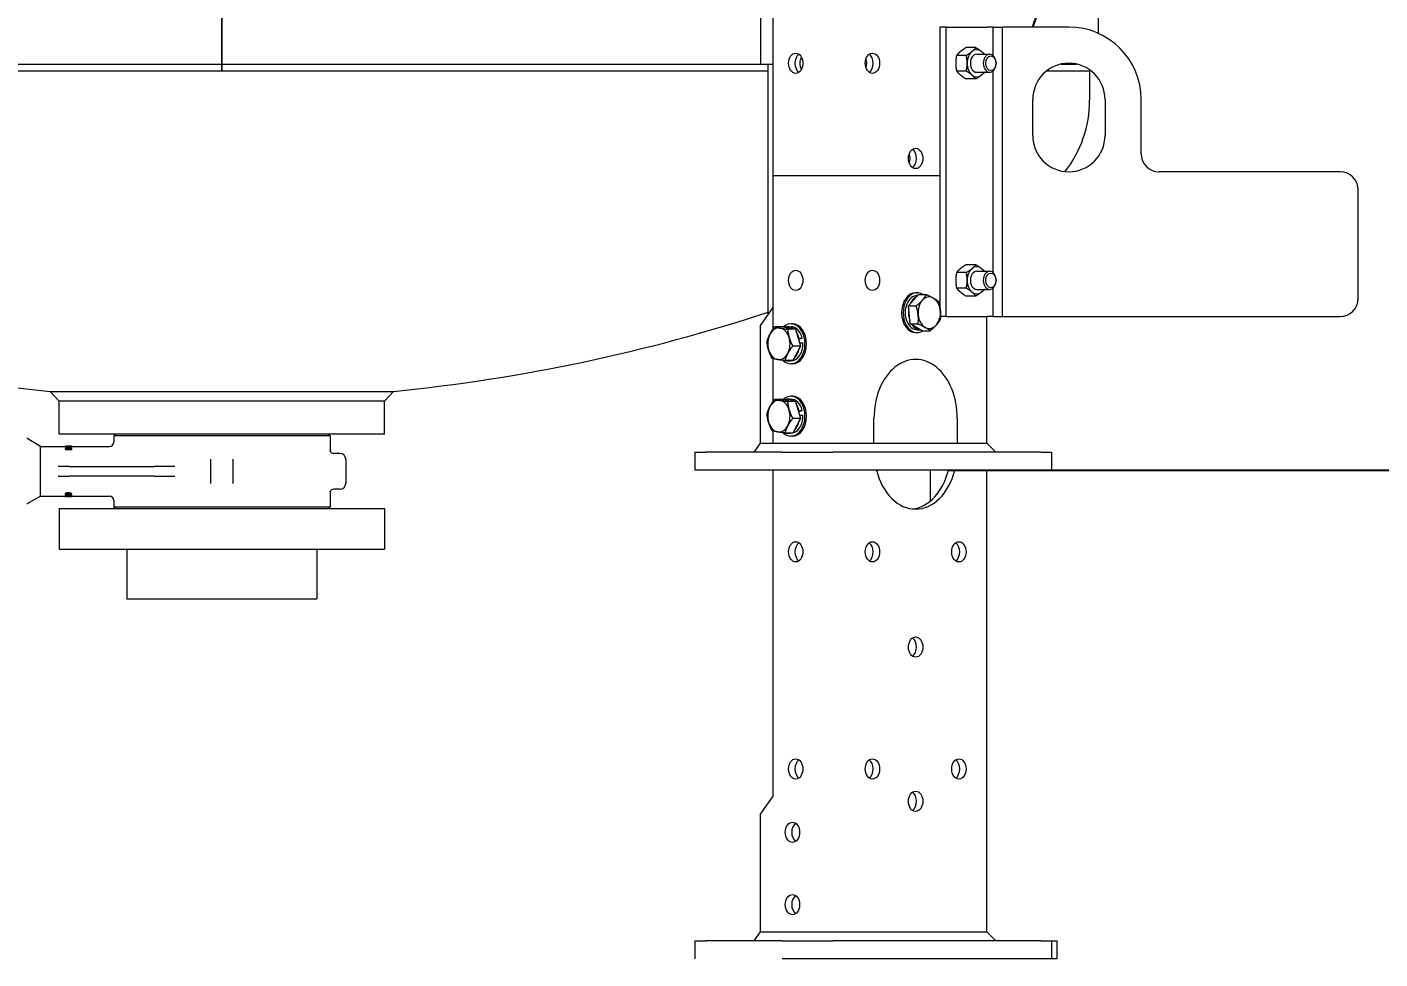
# Model space of a CAD drawing. Header units: inches. Extents: x 20 to 536, y 8 to 344.
# Drawn here: x 389.52 to 426.94, y 47.74 to 73.5 of the extents above; entities that cross this region are included whole.
import ezdxf

# ---------------------------------------------------------------- set-up
doc = ezdxf.new("R2010")
doc.units = ezdxf.units.IN
doc.header["$LTSCALE"] = 16
doc.header["$MEASUREMENT"] = 0
for name, color, linetype, lineweight in [('Dimension (ANSI)', 7, 'Continuous', 25), ('Symbol (ANSI)', 7, 'Continuous', 25), ('Visible (ANSI)', 7, 'Continuous', 50)]:
    doc.layers.add(name, color=color, linetype=linetype, lineweight=lineweight)
doc.styles.add('MEMCOR Medium', font='arial.ttf')
doc.dimstyles.new('Default (ANSI)', dxfattribs={"dimscale": 16, "dimtxt": 0.15, "dimasz": 0.098425, "dimexe": 0.125, "dimexo": 0.0625, "dimgap": 0.031496, "dimtad": 0, "dimtih": 1, "dimtoh": 1, "dimdec": 4, "dimrnd": 1e-08, "dimzin": 3, "dimdsep": 46, "dimlunit": 5, "dimtxsty": 'MEMCOR Medium', "dimcen": 0.09, "dimdle": 0.393701, "dimclrd": 256, "dimclre": 256, "dimclrt": 256, "dimadec": 0, "dimazin": 1, "dimtfac": 0.8, "dimtofl": 0, "dimtmove": 0, "dimatfit": 3, "dimfxl": 1, "dimfrac": 1, "dimtolj": 1, "dimtzin": 4, "dimlwd": -1, "dimlwe": -1, "dimarcsym": 0})
doc.dimstyles.new('Default (ANSI)$7', dxfattribs={"dimscale": 16, "dimtxt": 0.15, "dimasz": 0.098425, "dimexe": 0.125, "dimexo": 0.0625, "dimgap": 0.031496, "dimtad": 0, "dimtih": 1, "dimtoh": 1, "dimdec": 4, "dimrnd": 1e-08, "dimzin": 3, "dimdsep": 46, "dimlunit": 5, "dimtxsty": 'MEMCOR Medium', "dimcen": 0.09, "dimdle": 0.393701, "dimclrd": 256, "dimclre": 256, "dimclrt": 256, "dimadec": 0, "dimazin": 1, "dimtfac": 0.8, "dimtofl": 0, "dimtmove": 0, "dimatfit": 3, "dimfxl": 1, "dimfrac": 1, "dimtolj": 1, "dimtzin": 4, "dimlwd": -1, "dimlwe": -1, "dimarcsym": 0})

# ---------------------------------------------------------------- blocks, each defined once
blk = doc.blocks.new('*D26')
at = {"layer": 'Defpoints', "color": 0, "transparency": 16777216}
for p in [(395.482, 156.991), (453.038, 156.991), (414.023, 61.248)]:
    blk.add_point(p, dxfattribs=at)
at = {"layer": 'Dimension (ANSI)', "transparency": 16777216}
for p, q in [((396.482, 156.991), (455.038, 156.991)), ((453.038, 155.416), (453.038, 137.754)), ((453.038, 62.823), (453.038, 121.283)), ((415.023, 61.248), (455.038, 61.248))]:
    blk.add_line(p, q, dxfattribs=at)
for points in [[(452.775, 155.416), (453.3, 155.416), (453.038, 156.991)], [(452.775, 62.823), (453.3, 62.823), (453.038, 61.248)]]:
    blk.add_solid(points, dxfattribs=at)
at = {"layer": 'Dimension (ANSI)', "transparency": 16777216, "char_height": 2.4, "attachment_point": 2, "style": 'MEMCOR Medium'}
for s, insert in [('\\A1; \\fArial|b0|i0;\\H2.4000;95{\\H0.8x;\\S3#4;} in', (453.038, 133.945)), ('\\A1;[2431.9 mm]{\\P\\fArial|b0|i0;\\H2.4000;SHIPPING\\P\\fArial|b0|i0;\\H2.4000;HEIGHT}', (453.038, 129.015))]:
    blk.add_mtext(s, dxfattribs=dict(at, insert=insert))

msp = doc.modelspace()

# ---------------------------------------------------------------- linework, layer by layer
at = {"layer": 'Visible (ANSI)', "linetype": 'Continuous', "lineweight": 18}
for p, q in [((394.906956, 140.225967), (394.906956, 72.475967)), ((394.90696, 72.475967), (394.90696, 140.225967)), ((419.156665, 73.320505), (419.156665, 103.129357)), ((409.802448, 82.897967), (409.802448, 72.475967)), ((410.157939, 65.747967), (410.157939, 82.897967)), ((394.906956, 73.475967), (394.90696, 73.475967)), ((414.761289, 73.497967), (414.761289, 65.773963)), ((414.938065, 73.497967), (414.761289, 73.497967)), ((414.938065, 73.497967), (416.069436, 73.497967)), ((414.938065, 65.497967), (414.938065, 73.497967)), ((416.227058, 73.497967), (416.069436, 73.497967)), ((416.227058, 73.497967), (416.485121, 73.497967)), ((416.227058, 73.497967), (416.227058, 72.717227)), ((418.33304, 73.497967), (416.485121, 73.497967)), ((416.485121, 73.497967), (416.485121, 65.497967)), ((415.496331, 72.714474), (415.226914, 72.714474)), ((415.761496, 72.93098), (415.492079, 72.93098)), ((415.785124, 72.747967), (416.142131, 72.747967)), ((394.906956, 72.275967), (379.795736, 72.275967)), ((380.011468, 72.475967), (394.906956, 72.475967)), ((394.906956, 72.275967), (394.906956, 72.475967)), ((394.90696, 72.475967), (409.802448, 72.475967)), ((394.90696, 72.475967), (394.90696, 72.275967)), ((410.01818, 72.275967), (394.90696, 72.275967)), ((409.802448, 72.475967), (410.157939, 72.475967)), ((410.01818, 65.550318), (410.01818, 72.475967)), ((412.701807, 72.475967), (412.742801, 72.475967)), ((415.496331, 72.281461), (415.226914, 72.281461)), ((415.785124, 72.247967), (416.142131, 72.247967)), ((416.227058, 72.278708), (416.227058, 66.717227)), ((416.318887, 72.501914), (416.318874, 72.502832)), ((416.318887, 72.494021), (416.318874, 72.493102)), ((418.906958, 72.275967), (417.704776, 72.275967)), ((418.124435, 72.475967), (418.541645, 72.475967)), ((418.906958, 72.275967), (418.930704, 72.299714)), ((418.906958, 72.275967), (418.906958, 71.475967)), ((415.761496, 72.064955), (415.492079, 72.064955)), ((417.33304, 70.497967), (417.33304, 71.497967)), ((419.33304, 71.497967), (419.33304, 70.497967)), ((420.33304, 69.997967), (420.33304, 71.497967)), ((410.157939, 69.393967), (411.350621, 69.393967)), ((410.157939, 65.153029), (410.157939, 69.393967)), ((411.350621, 69.393967), (412.326428, 69.393967)), ((412.326428, 69.393967), (414.761289, 69.393967)), ((425.83304, 69.497967), (420.83304, 69.497967)), ((426.33304, 65.997967), (426.33304, 68.997967)), ((415.496331, 66.714474), (415.226914, 66.714474)), ((415.761496, 66.93098), (415.492079, 66.93098)), ((415.785124, 66.747967), (416.142131, 66.747967)), ((415.496331, 66.281461), (415.226914, 66.281461)), ((415.785124, 66.247967), (416.142131, 66.247967)), ((416.227058, 66.278708), (416.227058, 65.497967)), ((416.318887, 66.501914), (416.318874, 66.502832)), ((416.318887, 66.494021), (416.318874, 66.493102)), ((413.896979, 65.792695), (414.178227, 66.104155)), ((414.095402, 66.155149), (414.139944, 66.155149)), ((414.139944, 66.075319), (414.152188, 66.075319)), ((414.178227, 66.104155), (414.393664, 66.104155)), ((415.761496, 66.064955), (415.492079, 66.064955)), ((409.804386, 65.247967), (410.157939, 65.747967)), ((413.947084, 65.292507), (413.896979, 65.792695)), ((413.896979, 65.792695), (414.112416, 65.792695)), ((414.938065, 65.497967), (414.781599, 65.497967)), ((414.938065, 65.497967), (416.069436, 65.497967)), ((416.066472, 61.997967), (416.066472, 65.497967)), ((416.066472, 61.997967), (416.066472, 65.497967)), ((416.227058, 65.497967), (416.069436, 65.497967)), ((416.227058, 65.497967), (416.485121, 65.497967)), ((416.485121, 65.497967), (425.83304, 65.497967)), ((409.804386, 61.997967), (409.804386, 65.247967)), ((410.416173, 65.209235), (410.200736, 65.209235)), ((410.416173, 65.209235), (410.770673, 65.147044)), ((410.770673, 65.147044), (410.555236, 65.147044)), ((410.555339, 65.215319), (410.643727, 65.215319)), ((410.688269, 65.295149), (410.643727, 65.295149)), ((410.770673, 65.147044), (410.909839, 64.681776)), ((414.278438, 65.10378), (413.947084, 65.292507)), ((413.947084, 65.292507), (414.162521, 65.292507)), ((414.139944, 65.132616), (414.227809, 65.132616)), ((410.868847, 64.903959), (410.845412, 64.897173)), ((410.852457, 64.873618), (410.957235, 64.903959)), ((410.868847, 64.903959), (410.957235, 64.903959)), ((410.883513, 64.769791), (410.888081, 64.771114)), ((410.888081, 64.771114), (410.97647, 64.771114)), ((414.095402, 65.052786), (414.139944, 65.052786)), ((414.278438, 65.10378), (414.493875, 65.10378)), ((410.909839, 64.681776), (410.694402, 64.681776)), ((410.909839, 64.681776), (410.694505, 64.2787)), ((410.157939, 63.153029), (410.157939, 64.332966)), ((410.694505, 64.2787), (410.479068, 64.2787)), ((410.555339, 64.272616), (410.643727, 64.272616)), ((410.688269, 64.192786), (410.643727, 64.192786)), ((390.158106, 63.429939), (394.906958, 63.429939)), ((390.406958, 63.156008), (390.158106, 63.429939)), ((394.906958, 63.429939), (399.65581, 63.429939)), ((399.406958, 63.156008), (399.65581, 63.429939)), ((410.688269, 63.295149), (410.643727, 63.295149)), ((390.406958, 62.243467), (390.406958, 63.156008)), ((399.406958, 63.156008), (390.406958, 63.156008)), ((399.406958, 62.243467), (399.406958, 63.156008)), ((410.416173, 63.209235), (410.200736, 63.209235)), ((410.416173, 63.209235), (410.770673, 63.147044)), ((410.770673, 63.147044), (410.555236, 63.147044)), ((410.555339, 63.215319), (410.643727, 63.215319)), ((410.770673, 63.147044), (410.909839, 62.681776)), ((410.868847, 62.903959), (410.845412, 62.897173)), ((410.852457, 62.873618), (410.957235, 62.903959)), ((410.868847, 62.903959), (410.957235, 62.903959)), ((410.909839, 62.681776), (410.694402, 62.681776)), ((410.909839, 62.681776), (410.694505, 62.2787)), ((410.883513, 62.769791), (410.888081, 62.771114)), ((410.888081, 62.771114), (410.97647, 62.771114)), ((412.942818, 61.997967), (412.942818, 62.683967)), ((415.247986, 62.683967), (415.247986, 61.997967)), ((389.888308, 61.908822), (389.517825, 62.12272)), ((399.406958, 62.243467), (390.406958, 62.243467)), ((391.954202, 62.243467), (391.914832, 62.204097)), ((397.899084, 62.204097), (391.914832, 62.204097)), ((391.914832, 62.204097), (391.914832, 62.026932)), ((397.859714, 62.243467), (397.899084, 62.204097)), ((397.899084, 62.204097), (397.899084, 61.788029)), ((410.157939, 61.997967), (410.157939, 62.332966)), ((410.694505, 62.2787), (410.479068, 62.2787)), ((410.555339, 62.272616), (410.643727, 62.272616)), ((410.688269, 62.192786), (410.643727, 62.192786)), ((389.888308, 60.530869), (389.888308, 61.908822)), ((389.888308, 61.908822), (390.583063, 61.908822)), ((390.58254, 61.917908), (390.58254, 61.908822)), ((390.74448, 61.915847), (390.583063, 61.915847)), ((390.583063, 61.913203), (390.583063, 61.915847)), ((390.583063, 61.913203), (390.710863, 61.913203)), ((390.583063, 61.913203), (390.583063, 61.901264)), ((390.589279, 61.901264), (390.583063, 61.901264)), ((390.583063, 61.892297), (390.583063, 61.900497)), ((390.583063, 61.892297), (390.74448, 61.892297)), ((390.583063, 61.892297), (390.583063, 61.879979)), ((390.613186, 61.879979), (390.583063, 61.879979)), ((390.583063, 61.828222), (390.583063, 61.847812)), ((390.583063, 61.828222), (390.74448, 61.828222)), ((390.583063, 61.828222), (390.583063, 61.814579)), ((390.74448, 61.814579), (390.583063, 61.814579)), ((390.601638, 61.848329), (390.601638, 61.839995)), ((390.725905, 61.839995), (390.601638, 61.839995)), ((390.605039, 61.920058), (390.61982, 61.920058)), ((390.605039, 61.920058), (390.605039, 61.915847)), ((390.74448, 61.897847), (390.6053, 61.897847)), ((390.61982, 61.920058), (390.61982, 61.915847)), ((390.61982, 61.918255), (390.727998, 61.918255)), ((390.74448, 61.879979), (390.71346, 61.879979)), ((390.715179, 61.868428), (390.715179, 61.855648)), ((390.725905, 61.839995), (390.725905, 61.848329)), ((390.727998, 61.920058), (390.74448, 61.920058)), ((390.727998, 61.920058), (390.727998, 61.915847)), ((390.74448, 61.920058), (390.74448, 61.915847)), ((390.74448, 61.915847), (390.74448, 61.912596)), ((390.74448, 61.912596), (390.74448, 61.900646)), ((390.74448, 61.908822), (391.796722, 61.908822)), ((390.74448, 61.897847), (390.74448, 61.892297)), ((390.74448, 61.892297), (390.74448, 61.879979)), ((390.74448, 61.848006), (390.74448, 61.828222)), ((390.74448, 61.828222), (390.74448, 61.814579)), ((407.988884, 61.747967), (408.281777, 61.747967)), ((407.988884, 61.747967), (407.988884, 61.247967)), ((410.403098, 61.747967), (408.281777, 61.747967)), ((409.627609, 61.747967), (409.804386, 61.997967)), ((409.804386, 61.997967), (411.350621, 61.997967)), ((410.403098, 61.747967), (411.817311, 61.747967)), ((411.350621, 61.997967), (412.326428, 61.997967)), ((417.559018, 61.747967), (411.817311, 61.747967)), ((412.326428, 61.997967), (415.864375, 61.997967)), ((415.864375, 61.997967), (416.066472, 61.997967)), ((416.066472, 61.997967), (416.316472, 61.747967)), ((417.559018, 61.747967), (417.851912, 61.747967)), ((417.851912, 61.747967), (417.851912, 61.247967)), ((394.591997, 61.551851), (394.591997, 60.887839)), ((395.221919, 60.887839), (395.221919, 61.551851)), ((398.174478, 61.711971), (398.003888, 61.711971)), ((398.331958, 61.554491), (398.331958, 60.8852)), ((390.682206, 61.357641), (390.375632, 61.357641)), ((390.375632, 61.08205), (390.682206, 61.08205)), ((390.682206, 61.357641), (391.830762, 61.357641)), ((391.830762, 61.08205), (390.682206, 61.08205)), ((391.830762, 61.357641), (393.033401, 61.357641)), ((393.033401, 61.08205), (391.830762, 61.08205)), ((393.24986, 61.357641), (393.033401, 61.357641)), ((393.033401, 61.08205), (393.24986, 61.08205)), ((393.604528, 61.357641), (393.24986, 61.357641)), ((393.24986, 61.08205), (393.604528, 61.08205)), ((408.281777, 61.247967), (407.988884, 61.247967)), ((410.403098, 61.247967), (408.281777, 61.247967)), ((410.157939, 52.243967), (410.157939, 61.247967)), ((411.817311, 61.247967), (410.403098, 61.247967)), ((417.559018, 61.247967), (411.817311, 61.247967)), ((414.494917, 61.247967), (414.494917, 60.392346)), ((416.066472, 48.493967), (416.066472, 61.247967)), ((417.851912, 61.247967), (417.559018, 61.247967)), ((397.899084, 60.651662), (397.899084, 60.235593)), ((398.174478, 60.727719), (398.003888, 60.727719)), ((389.888308, 60.530869), (389.517825, 60.316971)), ((389.888308, 60.530869), (390.58254, 60.530869)), ((390.579793, 60.58982), (390.579793, 60.602984)), ((390.579793, 60.544122), (390.579793, 60.556379)), ((390.58254, 60.535354), (390.59505, 60.535354)), ((390.58254, 60.523466), (390.58254, 60.535354)), ((390.727998, 60.523466), (390.58254, 60.523466)), ((390.58254, 60.521783), (390.58254, 60.523466)), ((390.605039, 60.519633), (390.61982, 60.519633)), ((390.61982, 60.521436), (390.61982, 60.519633)), ((390.61982, 60.521436), (390.727998, 60.521436)), ((390.727998, 60.527295), (390.727998, 60.534669)), ((390.74448, 60.527295), (390.727998, 60.527295)), ((390.727998, 60.523466), (390.727998, 60.527295)), ((390.727998, 60.519633), (390.727998, 60.521436)), ((390.727998, 60.519633), (390.74448, 60.519633)), ((390.74448, 60.527295), (390.74448, 60.539114)), ((390.74448, 60.530869), (391.796722, 60.530869)), ((390.74448, 60.527295), (390.74448, 60.519633)), ((390.747881, 60.58982), (390.747881, 60.602984)), ((390.747881, 60.544122), (390.747881, 60.556379)), ((391.914832, 60.412759), (391.914832, 60.235593)), ((390.406958, 60.196223), (399.406958, 60.196223)), ((390.406958, 60.196223), (390.406958, 59.071223)), ((391.914832, 60.235593), (397.899084, 60.235593)), ((391.954202, 60.196223), (391.914832, 60.235593)), ((397.859714, 60.196223), (397.899084, 60.235593)), ((399.406958, 60.196223), (399.406958, 59.071223)), ((390.406958, 59.071223), (399.406958, 59.071223)), ((392.281958, 59.071223), (392.281958, 57.696223)), ((397.531958, 59.071223), (397.531958, 57.696223)), ((392.281958, 57.696223), (397.531958, 57.696223)), ((409.804386, 51.743967), (410.157939, 52.243967)), ((409.804386, 48.493967), (409.804386, 51.743967)), ((409.627609, 48.243967), (409.804386, 48.493967)), ((409.804386, 48.493967), (411.350621, 48.493967)), ((411.350621, 48.493967), (412.326428, 48.493967)), ((412.326428, 48.493967), (415.864375, 48.493967)), ((415.864375, 48.493967), (416.066472, 48.493967)), ((416.066472, 48.493967), (416.316472, 48.243967)), ((407.988884, 48.243967), (408.281777, 48.243967)), ((407.988884, 48.243967), (407.988884, 47.743967)), ((410.403098, 48.243967), (408.281777, 48.243967)), ((410.403098, 48.243967), (411.817311, 48.243967)), ((417.559018, 48.243967), (411.817311, 48.243967)), ((417.559018, 48.243967), (417.851912, 48.243967)), ((417.851912, 48.243967), (417.995746, 48.243967)), ((417.851912, 48.243967), (417.851912, 47.743967)), ((417.995746, 48.243967), (417.995746, 47.743967)), ((411.817311, 47.743967), (410.403098, 47.743967)), ((417.559018, 47.743967), (411.817311, 47.743967)), ((417.851912, 47.743967), (417.559018, 47.743967)), ((417.995746, 47.743967), (417.851912, 47.743967))]:
    msp.add_line(p, q, dxfattribs=at)
for centre, radius, start, end in [((418.33304, 71.497967), 2, 0, 90), ((418.33304, 71.497967), 1, 0, 180), ((415.716961, 71.471505), 3.19, 321.9087356, 0.0801473), ((418.33304, 70.497967), 1, 180, 0), ((420.83304, 69.997967), 0.5, 180, 270), ((425.83304, 68.997967), 0.5, 0, 90), ((425.83304, 65.997967), 0.5, 270, 0), ((394.906958, 111.505967), 48.31, 251.7721295, 264.3587398), ((394.906958, 111.505967), 48.31, 275.6412602, 288.2278705), ((389.507983, 62.105672), 0.019685, 60, 90), ((391.796722, 62.026932), 0.11811, 270, 0), ((398.003888, 61.822208), 0.110236, 198.0621031, 270), ((398.174478, 61.554491), 0.15748, 0, 90), ((398.003888, 60.617483), 0.110236, 90, 161.9378969), ((398.174478, 60.8852), 0.15748, 270, 0), ((389.507983, 60.334019), 0.019685, 270, 300), ((391.796722, 60.412759), 0.11811, 0, 90)]:
    msp.add_arc(centre, radius, start, end, dxfattribs=at)
for centre, major_axis in [((410.777864, 72.497967), (0, 0.28)), ((412.899185, 72.497967), (0, -0.28)), ((416.175502, 72.497967), (0, 0.202815)), ((414.095402, 69.866967), (0, -0.28)), ((410.777864, 66.497967), (0, 0.28)), ((412.899185, 66.497967), (0, -0.28)), ((416.175502, 66.497967), (0, -0.202815)), ((410.777864, 58.993967), (0, 0.28)), ((412.899185, 58.993967), (0, -0.28)), ((415.291619, 58.993967), (0, -0.28)), ((414.095402, 56.362967), (0, -0.28)), ((410.777864, 52.993967), (0, 0.28)), ((412.899185, 52.993967), (0, -0.28)), ((415.291619, 52.993967), (0, -0.28)), ((414.095402, 52.099967), (0, -0.28)), ((410.688269, 51.243967), (0, -0.28)), ((410.688269, 49.243967), (0, -0.28))]:
    msp.add_ellipse(centre, major_axis=major_axis, ratio=0.707106781, dxfattribs=at)
for centre, major_axis, ratio, start_param, end_param in [((410.954641, 72.497967), (0, -0.28), 0.707106781, 3.604362771, 5.820415189), ((411.090198, 72.497967), (0, 0.28), 0.707106781, 0.908791303, 2.232801351), ((412.545424, 72.497967), (0, 0.28), 0.707106781, 4.246408634, 5.178369326), ((412.7222, 72.497967), (0, -0.28), 0.707106781, 0.463356226, 2.678236428), ((412.722408, 72.497967), (0, 0.28), 0.707106781, 3.604362771, 5.820415189), ((415.785179, 72.497967), (0, -0.375), 0.707106781, 3.665191429, 4.71238898), ((415.785179, 72.497967), (0, 0.250136), 0.707106781, 6.250227729, 9.457735539), ((415.785179, 72.497967), (0, 0.375), 0.707106781, 5.759586532, 6.806784083), ((415.785179, 72.497967), (0, 0.375), 0.707106781, 5.442116637, 5.759586532), ((416.142131, 72.497967), (0, 0.25), 0.707106781, 4.731850413, 10.976112854), ((415.785179, 72.497967), (0, -0.375), 0.707106781, 4.71238898, 5.759586532), ((415.785179, 72.497967), (0, 0.375), 0.707106781, 3.665191429, 3.982661324), ((415.785179, 72.497967), (0, -0.375), 0.707106781, 5.759586532, 6.806784083), ((413.741848, 69.866967), (0, 0.28), 0.707106781, 4.245242869, 5.179535091), ((413.918625, 69.866967), (0, -0.28), 0.707106781, 0.462770118, 2.678822536), ((413.918625, 69.866967), (0, 0.28), 0.707106781, 3.604362771, 5.820415189), ((415.785179, 66.497967), (0, -0.375), 0.707106781, 3.665191429, 4.71238898), ((415.785179, 66.497967), (0, 0.250136), 0.707106781, 6.250227729, 9.457735539), ((415.785179, 66.497967), (0, 0.375), 0.707106781, 5.759586532, 6.806784083), ((415.785179, 66.497967), (0, 0.375), 0.707106781, 5.442116637, 5.759586532), ((416.142131, 66.497967), (0, 0.25), 0.707106781, 4.731850413, 10.976112854), ((415.785179, 66.497967), (0, -0.375), 0.707106781, 4.71238898, 5.759586532), ((415.785179, 66.497967), (0, 0.375), 0.707106781, 3.665191429, 3.982661324), ((414.095402, 65.603967), (0, -0.551181), 0.707106781, 3.141592654, 6.283185307), ((414.139944, 65.603967), (0, -0.551181), 0.707106781, 2.708048134, 6.716729826), ((414.139944, 65.603967), (0, 0.471351), 0.707106781, 0, 3.141592654), ((414.228332, 65.603967), (0, 0.471351), 0.707106781, 0.283032366, 1.045625863), ((414.4714, 65.603967), (0, -0.4375), 0.707106781, 3.805921768, 4.85311932), ((414.4714, 65.603967), (0, 0.4375), 0.707106781, 5.900316871, 6.947514422), ((414.4714, 65.603967), (0, 0.4375), 0.707106781, 4.85311932, 5.900316871), ((415.785179, 66.497967), (0, -0.375), 0.707106781, 5.759586532, 6.806784083), ((414.228332, 65.603967), (0, 0.471351), 0.707106781, 1.330229917, 2.092823414), ((414.4714, 65.603967), (0, -0.4375), 0.707106781, 4.85311932, 5.900316871), ((414.4714, 65.603967), (0, 0.4375), 0.707106781, 3.805921768, 4.85311932), ((410.312271, 64.743967), (0, 0.4375), 0.707106781, 6.159765161, 7.206962712), ((410.312271, 64.743967), (0, 0.4375), 0.707106781, 5.11256761, 6.159765161), ((410.643727, 64.743967), (0, 0.551181), 0.707106781, 2.551696004, 6.858228731), ((410.555339, 64.743967), (0, 0.471351), 0.707106781, 5.778468412, 6.541061909), ((410.643727, 64.743967), (0, 0.471351), 0.707106781, 5.058702029, 6.283185307), ((410.688269, 64.743967), (0, 0.551181), 0.707106781, 3.141592654, 6.283185307), ((414.228332, 65.603967), (0, -0.471351), 0.707106781, 5.519020122, 6.281613619), ((414.4714, 65.603967), (0, -0.4375), 0.707106781, 5.900316871, 6.947514422), ((410.312271, 64.743967), (0, -0.4375), 0.707106781, 4.065370058, 5.11256761), ((410.312271, 64.743967), (0, 0.4375), 0.707106781, 4.065370058, 5.11256761), ((410.643727, 64.743967), (0, -0.471351), 0.707106781, 0, 1.62842094), ((410.555339, 64.743967), (0, -0.471351), 0.707106781, 1.917109375, 2.352271705), ((410.555339, 64.743967), (0, -0.471351), 0.707106781, 1.589678207, 1.62842094), ((410.312271, 64.743967), (0, -0.4375), 0.707106781, 5.11256761, 6.159765161), ((410.312271, 64.743967), (0, -0.4375), 0.707106781, 6.159765161, 7.206962712), ((410.555339, 64.743967), (0, -0.471351), 0.707106781, 0.542480656, 1.305074153), ((410.555339, 64.743967), (0, -0.471351), 0.707106781, 6.122350678, 6.444019936), ((414.095402, 62.683967), (0, 1.63), 0.707106781, 4.71238898, 7.853981634), ((410.643727, 62.743967), (0, 0.551181), 0.707106781, 2.551696004, 6.858228731), ((410.688269, 62.743967), (0, 0.551181), 0.707106781, 3.141592654, 6.283185307), ((410.312271, 62.743967), (0, -0.4375), 0.707106781, 4.065370058, 5.11256761), ((410.312271, 62.743967), (0, 0.4375), 0.707106781, 6.159765161, 7.206962712), ((410.312271, 62.743967), (0, 0.4375), 0.707106781, 5.11256761, 6.159765161), ((410.555339, 62.743967), (0, 0.471351), 0.707106781, 5.778468412, 6.541061909), ((410.312271, 62.743967), (0, 0.4375), 0.707106781, 4.065370058, 5.11256761), ((410.643727, 62.743967), (0, 0.471351), 0.707106781, 5.058702029, 6.283185307), ((410.555339, 62.743967), (0, -0.471351), 0.707106781, 1.917109375, 2.352271705), ((410.312271, 62.743967), (0, -0.4375), 0.707106781, 5.11256761, 6.159765161), ((410.643727, 62.743967), (0, -0.471351), 0.707106781, 0, 1.62842094), ((410.555339, 62.743967), (0, -0.471351), 0.707106781, 0.542480656, 1.305074153), ((410.555339, 62.743967), (0, -0.471351), 0.707106781, 1.589678207, 1.62842094), ((410.312271, 62.743967), (0, -0.4375), 0.707106781, 6.159765161, 7.206962712), ((410.555339, 62.743967), (0, -0.471351), 0.707106781, 6.122350678, 6.444019936), ((390.910925, 61.219845), (1.377604, 0), 0.508700102, 1.716536886, 1.811096977), ((390.950707, 61.219845), (1.365637, 0), 0.513157895, 1.722387859, 1.826501132), ((390.950707, 61.219845), (-1.342621, 0), 0.513157895, 4.866599842, 4.891116357), ((414.095402, 61.803967), (0, -1.63), 0.707106781, 5.060480377, 7.505890237), ((413.918625, 61.803967), (0, -1.63), 0.707106781, 0.076762481, 1.22270493), ((410.954641, 58.993967), (0, -0.28), 0.707106781, 3.604362771, 5.820415189), ((412.722408, 58.993967), (0, 0.28), 0.707106781, 3.604362771, 5.820415189), ((415.114842, 58.993967), (0, 0.28), 0.707106781, 3.604362771, 5.820415189), ((413.918625, 56.362967), (0, 0.28), 0.707106781, 3.604362771, 5.820415189), ((410.954641, 52.993967), (0, -0.28), 0.707106781, 3.604362771, 5.820415189), ((412.722408, 52.993967), (0, 0.28), 0.707106781, 3.604362771, 5.820415189), ((415.114842, 52.993967), (0, 0.28), 0.707106781, 3.604362771, 5.820415189), ((413.918625, 52.099967), (0, 0.28), 0.707106781, 3.604362771, 5.820415189), ((410.865046, 51.243967), (0, -0.28), 0.707106781, 3.604362771, 5.820415189), ((410.865046, 49.243967), (0, -0.28), 0.707106781, 3.604362771, 5.820415189)]:
    msp.add_ellipse(centre, major_axis=major_axis, ratio=ratio, start_param=start_param, end_param=end_param, dxfattribs=at)
for points, weights in [([(415.226914, 72.714474), (415.20323, 72.598448), (415.20323, 72.497967)], [1, 1.0379548493, 1]), ([(415.335813, 72.822727), (415.274281, 72.772486), (415.226914, 72.714474)], [1, 1.0379548493, 1]), ([(415.492079, 72.93098), (415.397345, 72.872967), (415.335813, 72.822727)], [1, 1.0379548493, 1]), ([(415.496331, 72.714474), (415.591065, 72.772486), (415.652597, 72.822727)], [1, 1.0379548493, 1]), ([(415.520014, 72.497967), (415.520014, 72.598448), (415.496331, 72.714474)], [1, 1.0379548493, 1]), ([(415.652597, 72.822727), (415.714128, 72.872967), (415.761496, 72.93098)], [1, 1.0379548493, 1]), ([(415.761496, 72.93098), (415.85623, 72.872967), (415.917762, 72.822727)], [1, 1.0379548493, 1]), ([(415.917762, 72.822727), (415.961855, 72.786725), (415.997603, 72.747967)], [1, 1.02690849784, 1.01566285889]), ([(415.20323, 72.497967), (415.20323, 72.397486), (415.226914, 72.281461)], [1, 1.0379548493, 1]), ([(415.226914, 72.281461), (415.274281, 72.223448), (415.335813, 72.173208)], [1, 1.0379548493, 1]), ([(415.496331, 72.281461), (415.520014, 72.397486), (415.520014, 72.497967)], [1, 1.0379548493, 1]), ([(415.652597, 72.173208), (415.591065, 72.223448), (415.496331, 72.281461)], [1, 1.0379548493, 1]), ([(415.997603, 72.247967), (415.961855, 72.20921), (415.917762, 72.173208)], [1.01566285889, 1.02690849784, 1]), ([(415.335813, 72.173208), (415.397345, 72.122967), (415.492079, 72.064955)], [1, 1.0379548493, 1]), ([(415.761496, 72.064955), (415.714128, 72.122967), (415.652597, 72.173208)], [1, 1.0379548493, 1]), ([(415.917762, 72.173208), (415.85623, 72.122967), (415.761496, 72.064955)], [1, 1.0379548493, 1]), ([(415.226914, 66.714474), (415.20323, 66.598448), (415.20323, 66.497967)], [1, 1.0379548493, 1]), ([(415.335813, 66.822727), (415.274281, 66.772486), (415.226914, 66.714474)], [1, 1.0379548493, 1]), ([(415.492079, 66.93098), (415.397345, 66.872967), (415.335813, 66.822727)], [1, 1.0379548493, 1]), ([(415.496331, 66.714474), (415.591065, 66.772486), (415.652597, 66.822727)], [1, 1.0379548493, 1]), ([(415.520014, 66.497967), (415.520014, 66.598448), (415.496331, 66.714474)], [1, 1.0379548493, 1]), ([(415.652597, 66.822727), (415.714128, 66.872967), (415.761496, 66.93098)], [1, 1.0379548493, 1]), ([(415.761496, 66.93098), (415.85623, 66.872967), (415.917762, 66.822727)], [1, 1.0379548493, 1]), ([(415.917762, 66.822727), (415.961855, 66.786725), (415.997603, 66.747967)], [1, 1.02690849784, 1.01566285889]), ([(415.20323, 66.497967), (415.20323, 66.397486), (415.226914, 66.281461)], [1, 1.0379548493, 1]), ([(415.226914, 66.281461), (415.274281, 66.223448), (415.335813, 66.173208)], [1, 1.0379548493, 1]), ([(415.496331, 66.281461), (415.520014, 66.397486), (415.520014, 66.497967)], [1, 1.0379548493, 1]), ([(415.652597, 66.173208), (415.591065, 66.223448), (415.496331, 66.281461)], [1, 1.0379548493, 1]), ([(415.997603, 66.247967), (415.961855, 66.20921), (415.917762, 66.173208)], [1.01566285889, 1.02690849784, 1]), ([(414.112416, 65.792695), (414.215407, 65.87615), (414.280671, 65.948425)], [1.01001874936, 1.04314139574, 1]), ([(414.280671, 65.948425), (414.345934, 66.020699), (414.393664, 66.104155)], [1, 1.04314139574, 1.01001874936]), ([(414.393664, 66.104155), (414.510081, 66.053585), (414.586971, 66.009791)], [1.01001874936, 1.04314139574, 1]), ([(414.586971, 66.009791), (414.663862, 65.965997), (414.725017, 65.915428)], [1, 1.04314139574, 1.01001874936]), ([(414.725017, 65.915428), (414.766074, 65.781403), (414.777701, 65.665334)], [1.01001874936, 1.04314139574, 1]), ([(415.335813, 66.173208), (415.397345, 66.122967), (415.492079, 66.064955)], [1, 1.0379548493, 1]), ([(415.761496, 66.064955), (415.714128, 66.122967), (415.652597, 66.173208)], [1, 1.0379548493, 1]), ([(415.917762, 66.173208), (415.85623, 66.122967), (415.761496, 66.064955)], [1, 1.0379548493, 1]), ([(414.165099, 65.542601), (414.153472, 65.65867), (414.112416, 65.792695)], [1, 1.04314139574, 1.01001874936]), ([(414.162521, 65.292507), (414.176726, 65.426532), (414.165099, 65.542601)], [1.01001874936, 1.04314139574, 1]), ([(414.777701, 65.665334), (414.789328, 65.549265), (414.775123, 65.41524)], [1, 1.04314139574, 1.01001874936]), ([(410.065438, 65.007697), (410.115407, 65.101231), (410.200736, 65.209235)], [1, 1.04314139574, 1.01001874936]), ([(410.200736, 65.209235), (410.268093, 65.192571), (410.350355, 65.17814)], [1.01001874936, 1.04314139574, 1]), ([(410.350355, 65.17814), (410.432617, 65.163708), (410.555236, 65.147044)], [1, 1.04314139574, 1.01001874936]), ([(410.555236, 65.147044), (410.564895, 65.022376), (410.597188, 64.91441)], [1.01001874936, 1.04314139574, 1]), ([(414.355829, 65.198144), (414.278938, 65.241938), (414.162521, 65.292507)], [1, 1.04314139574, 1.01001874936]), ([(414.493875, 65.10378), (414.43272, 65.15435), (414.355829, 65.198144)], [1.01001874936, 1.04314139574, 1]), ([(414.66213, 65.25951), (414.596866, 65.187236), (414.493875, 65.10378)], [1, 1.04314139574, 1.01001874936]), ([(414.775123, 65.41524), (414.727394, 65.331785), (414.66213, 65.25951)], [1.01001874936, 1.04314139574, 1]), ([(409.985402, 64.806159), (410.01547, 64.914163), (410.065438, 65.007697)], [1.01001874936, 1.04314139574, 1]), ([(410.027354, 64.573525), (409.99506, 64.681491), (409.985402, 64.806159)], [1, 1.04314139574, 1.01001874936]), ([(410.597188, 64.91441), (410.629482, 64.806444), (410.694402, 64.681776)], [1, 1.04314139574, 1.01001874936]), ([(410.124567, 64.340891), (410.059647, 64.465559), (410.027354, 64.573525)], [1.01001874936, 1.04314139574, 1]), ([(410.559104, 64.480238), (410.509135, 64.386704), (410.479068, 64.2787)], [1, 1.04314139574, 1.01001874936]), ([(410.694402, 64.681776), (410.609072, 64.573772), (410.559104, 64.480238)], [1.01001874936, 1.04314139574, 1]), ([(410.274187, 64.309795), (410.191925, 64.324227), (410.124567, 64.340891)], [1, 1.04314139574, 1.01001874936]), ([(410.479068, 64.2787), (410.356449, 64.295364), (410.274187, 64.309795)], [1.01001874936, 1.04314139574, 1]), ([(409.985402, 62.806159), (410.01547, 62.914163), (410.065438, 63.007697)], [1.01001874936, 1.04314139574, 1]), ([(410.065438, 63.007697), (410.115407, 63.101231), (410.200736, 63.209235)], [1, 1.04314139574, 1.01001874936]), ([(410.200736, 63.209235), (410.268093, 63.192571), (410.350355, 63.17814)], [1.01001874936, 1.04314139574, 1]), ([(410.350355, 63.17814), (410.432617, 63.163708), (410.555236, 63.147044)], [1, 1.04314139574, 1.01001874936]), ([(410.555236, 63.147044), (410.564895, 63.022376), (410.597188, 62.91441)], [1.01001874936, 1.04314139574, 1]), ([(410.597188, 62.91441), (410.629482, 62.806444), (410.694402, 62.681776)], [1, 1.04314139574, 1.01001874936]), ([(410.027354, 62.573525), (409.99506, 62.681491), (409.985402, 62.806159)], [1, 1.04314139574, 1.01001874936]), ([(410.124567, 62.340891), (410.059647, 62.465559), (410.027354, 62.573525)], [1.01001874936, 1.04314139574, 1]), ([(410.694402, 62.681776), (410.609072, 62.573772), (410.559104, 62.480238)], [1.01001874936, 1.04314139574, 1]), ([(410.274187, 62.309795), (410.191925, 62.324227), (410.124567, 62.340891)], [1, 1.04314139574, 1.01001874936]), ([(410.479068, 62.2787), (410.356449, 62.295364), (410.274187, 62.309795)], [1.01001874936, 1.04314139574, 1]), ([(410.559104, 62.480238), (410.509135, 62.386704), (410.479068, 62.2787)], [1, 1.04314139574, 1.01001874936])]:
    msp.add_rational_spline(points, weights, degree=2, dxfattribs=at)
for points, knots in [([(390.58254, 61.917908), (390.584637, 61.917923), (390.586758, 61.917951), (390.590563, 61.918036), (390.592297, 61.91809), (390.595737, 61.918243), (390.597367, 61.918345), (390.599528, 61.91854), (390.601, 61.918693), (390.604119, 61.919294), (390.604816, 61.919654), (390.605024, 61.919968), (390.605039, 61.920014), (390.605039, 61.920058)], [-0.2436376975, -0.2436376975, -0.2436376975, -0.2436376975, -0.1880416797, -0.1880416797, -0.1398143028, -0.1398143028, -0.0852719588, -0.0852719588, -0.0529727675, -0.0529727675, -0.008226546, -0.008226546, 0, 0, 0, 0]), ([(390.595882, 61.873274), (390.591863, 61.870903), (390.589069, 61.868142), (390.585766, 61.863294), (390.583364, 61.859334), (390.583072, 61.849129), (390.583063, 61.848472), (390.583063, 61.847812)], [-0.4240729765, -0.4240729765, -0.4240729765, -0.4240729765, -0.1774950299, -0.1774950299, -0.011337247, -0.011337247, 0, 0, 0, 0]), ([(390.663902, 61.885024), (390.655412, 61.885024), (390.646872, 61.88475), (390.633273, 61.883595), (390.625816, 61.882777), (390.609869, 61.879366), (390.603237, 61.877162), (390.597184, 61.874012), (390.596521, 61.873647), (390.595882, 61.873274)], [-0.2640932322, -0.2640932322, -0.2640932322, -0.2640932322, -0.1539077704, -0.1539077704, -0.0814874155, -0.0814874155, -0.0092530893, -0.0092530893, 0, 0, 0, 0]), ([(390.601638, 61.848329), (390.601638, 61.854803), (390.60307, 61.858097), (390.605434, 61.862591), (390.607874, 61.865216), (390.611318, 61.867621)], [-0.08589357422, -0.08589357422, -0.08589357422, -0.08589357422, -0.05474541305, -0.05474541305, 0, 0, 0, 0]), ([(390.611318, 61.854825), (390.608505, 61.852821), (390.606355, 61.850662), (390.603806, 61.84675), (390.602516, 61.844299), (390.60194, 61.840008)], [0, 0, 0, 0, 0.0448067037, 0.0448067037, 0.07530494511, 0.07530494511, 0.07530494511, 0.07530494511]), ([(390.611318, 61.867621), (390.614079, 61.869481), (390.617515, 61.87109), (390.625944, 61.873773), (390.630711, 61.874778), (390.64463, 61.876755), (390.654224, 61.877185), (390.663641, 61.877185)], [-0.1567740363, -0.1567740363, -0.1567740363, -0.1567740363, -0.1142150484, -0.1142150484, -0.0717595913, -0.0717595913, 0, 0, 0, 0]), ([(390.663641, 61.864579), (390.654143, 61.864579), (390.644469, 61.864132), (390.630243, 61.862046), (390.625284, 61.860948), (390.617081, 61.858155), (390.613901, 61.8566), (390.611318, 61.854825)], [0, 0, 0, 0, 0.0723727823, 0.0723727823, 0.1169794111, 0.1169794111, 0.1568700898, 0.1568700898, 0.1568700898, 0.1568700898]), ([(390.663641, 61.877185), (390.670717, 61.877185), (390.678004, 61.876967), (390.689712, 61.875927), (390.695982, 61.875165), (390.707452, 61.87223), (390.711747, 61.87051), (390.715179, 61.868428)], [-0.1891353027, -0.1891353027, -0.1891353027, -0.1891353027, -0.1072079274, -0.1072079274, -0.0493912269, -0.0493912269, 0, 0, 0, 0]), ([(390.715179, 61.855648), (390.712179, 61.857504), (390.708505, 61.859088), (390.697613, 61.862261), (390.691, 61.86313), (390.679009, 61.864326), (390.671197, 61.864579), (390.663641, 61.864579)], [0, 0, 0, 0, 0.0432601854, 0.0432601854, 0.1058268324, 0.1058268324, 0.2026344212, 0.2026344212, 0.2026344212, 0.2026344212]), ([(390.73153, 61.873172), (390.727872, 61.87532), (390.723414, 61.87715), (390.711591, 61.880656), (390.70488, 61.881866), (390.689933, 61.884125), (390.679192, 61.884852), (390.66668, 61.885015), (390.665291, 61.885024), (390.663902, 61.885024)], [-0.1688548967, -0.1688548967, -0.1688548967, -0.1688548967, -0.1361871783, -0.1361871783, -0.0954218836, -0.0954218836, -0.0105829036, -0.0105829036, 0, 0, 0, 0]), ([(390.715179, 61.868428), (390.72096, 61.865055), (390.72284, 61.861704), (390.725347, 61.856444), (390.725905, 61.852357), (390.725905, 61.848329)], [-0.1004912969, -0.1004912969, -0.1004912969, -0.1004912969, -0.0693887919, -0.0693887919, 0, 0, 0, 0]), ([(390.725607, 61.839995), (390.72548, 61.840961), (390.725309, 61.841916), (390.724153, 61.846771), (390.72266, 61.848923), (390.720434, 61.851911), (390.718173, 61.853866), (390.715179, 61.855648)], [0.0277201043, 0.0277201043, 0.0277201043, 0.0277201043, 0.0445057365, 0.0445057365, 0.1148525389, 0.1148525389, 0.2911857837, 0.2911857837, 0.2911857837, 0.2911857837]), ([(390.74448, 61.848006), (390.74448, 61.853784), (390.743794, 61.858309), (390.741377, 61.864228), (390.739355, 61.867985), (390.732474, 61.872578), (390.732008, 61.872877), (390.73153, 61.873172)], [-0.2661492754, -0.2661492754, -0.2661492754, -0.2661492754, -0.1092854483, -0.1092854483, -0.0072046521, -0.0072046521, 0, 0, 0, 0]), ([(397.890331, 61.773568), (397.890367, 61.773628), (397.890403, 61.773688), (397.894744, 61.780911), (397.897508, 61.785416), (397.898914, 61.787746), (397.899084, 61.788029), (397.899084, 61.788029)], [-0.0036539149, -0.0036539149, -0.0036539149, -0.0036539149, 0, 0, 0.4352754648, 0.4352754648, 0.5746087981, 0.5746087981, 0.5746087981, 0.5746087981]), ([(390.579793, 60.602984), (390.579793, 60.606535), (390.580926, 60.610228), (390.58615, 60.61643), (390.589375, 60.618885), (390.596699, 60.622588), (390.601757, 60.624724), (390.618024, 60.628525), (390.626855, 60.629689), (390.644776, 60.63115), (390.654416, 60.631432), (390.663772, 60.631432)], [0, 0, 0, 0, 0.0607391981, 0.0607391981, 0.1071058281, 0.1071058281, 0.1405796055, 0.1405796055, 0.1728457831, 0.1728457831, 0.2072431655, 0.2072431655, 0.2072431655, 0.2072431655]), ([(390.663772, 60.631432), (390.677736, 60.631432), (390.693005, 60.630828), (390.71822, 60.627131), (390.7251, 60.624917), (390.734015, 60.621411), (390.737891, 60.619221), (390.743378, 60.614589), (390.745126, 60.612341), (390.747403, 60.607683), (390.747881, 60.605302), (390.747881, 60.602984)], [0, 0, 0, 0, 0.1064092003, 0.1064092003, 0.1992614514, 0.1992614514, 0.3029771304, 0.3029771304, 0.3907040337, 0.3907040337, 0.480877809, 0.480877809, 0.480877809, 0.480877809]), ([(397.899084, 60.651662), (397.899084, 60.651662), (397.898909, 60.651953), (397.897482, 60.654318), (397.894724, 60.658813), (397.890403, 60.666002), (397.890367, 60.666063), (397.890331, 60.666123)], [0.5746087988, 0.5746087988, 0.5746087988, 0.5746087988, 0.7160068058, 0.7160068058, 1.1491964728, 1.1491964728, 1.1528500453, 1.1528500453, 1.1528500453, 1.1528500453]), ([(390.663772, 60.617646), (390.64598, 60.617646), (390.627772, 60.616635), (390.607641, 60.612525), (390.601588, 60.610976), (390.591531, 60.606661), (390.5879, 60.604365), (390.582034, 60.598673), (390.580451, 60.595368), (390.579847, 60.591346), (390.579793, 60.59058), (390.579793, 60.58982)], [-0.3293772198, -0.3293772198, -0.3293772198, -0.3293772198, -0.1710490699, -0.1710490699, -0.1155488139, -0.1155488139, -0.0691011635, -0.0691011635, -0.0132218312, -0.0132218312, 0, 0, 0, 0]), ([(390.579793, 60.58982), (390.579793, 60.587741), (390.580188, 60.585693), (390.582028, 60.581995), (390.583355, 60.580336), (390.587813, 60.576729), (390.591264, 60.574994), (390.600075, 60.572055), (390.606055, 60.570685), (390.626744, 60.56802), (390.641306, 60.567384), (390.658601, 60.567192), (390.661255, 60.567178), (390.663902, 60.567178)], [-0.4011989667, -0.4011989667, -0.4011989667, -0.4011989667, -0.339239024, -0.339239024, -0.2837161923, -0.2837161923, -0.2090197847, -0.2090197847, -0.1318457489, -0.1318457489, -0.0201762994, -0.0201762994, 0, 0, 0, 0]), ([(390.579793, 60.556379), (390.579793, 60.55825), (390.580786, 60.560224), (390.585393, 60.563687), (390.588345, 60.565113), (390.595313, 60.56738), (390.59997, 60.568609), (390.608285, 60.569904), (390.609288, 60.570051), (390.610302, 60.570191)], [0, 0, 0, 0, 0.0528651268, 0.0528651268, 0.0953049376, 0.0953049376, 0.128967502, 0.128967502, 0.1335034558, 0.1335034558, 0.1335034558, 0.1335034558]), ([(390.663772, 60.560452), (390.645209, 60.560452), (390.626146, 60.559778), (390.602743, 60.556678), (390.597779, 60.555509), (390.590699, 60.553576), (390.587351, 60.552261), (390.581974, 60.549074), (390.580486, 60.547272), (390.579855, 60.545046), (390.579793, 60.544581), (390.579793, 60.544122)], [-0.1889698191, -0.1889698191, -0.1889698191, -0.1889698191, -0.1339112974, -0.1339112974, -0.1045267042, -0.1045267042, -0.062503335, -0.062503335, -0.0131912318, -0.0131912318, 0, 0, 0, 0]), ([(390.579793, 60.544122), (390.579793, 60.542994), (390.580158, 60.541899), (390.581839, 60.539932), (390.583055, 60.539057), (390.58721, 60.537121), (390.59051, 60.536195), (390.59945, 60.534536), (390.605484, 60.533847), (390.625544, 60.532447), (390.640563, 60.532115), (390.658323, 60.532011), (390.661116, 60.532003), (390.663902, 60.532003)], [-0.3523898205, -0.3523898205, -0.3523898205, -0.3523898205, -0.306030752, -0.306030752, -0.2639705788, -0.2639705788, -0.204698491, -0.204698491, -0.1353866948, -0.1353866948, -0.0212323229, -0.0212323229, 0, 0, 0, 0]), ([(390.58254, 60.521783), (390.584637, 60.521768), (390.586758, 60.52174), (390.590563, 60.521655), (390.592297, 60.5216), (390.595737, 60.521448), (390.597367, 60.521346), (390.599528, 60.521151), (390.601, 60.520997), (390.604119, 60.520396), (390.604816, 60.520037), (390.605024, 60.519723), (390.605039, 60.519677), (390.605039, 60.519633)], [-0.2436376975, -0.2436376975, -0.2436376975, -0.2436376975, -0.1880416797, -0.1880416797, -0.1398143028, -0.1398143028, -0.0852719588, -0.0852719588, -0.0529727675, -0.0529727675, -0.008226546, -0.008226546, 0, 0, 0, 0]), ([(390.597713, 60.58982), (390.597713, 60.591595), (390.598233, 60.593442), (390.600373, 60.595987), (390.601752, 60.597345), (390.607439, 60.600114), (390.610806, 60.601138), (390.614457, 60.601913)], [-0.1300880013, -0.1300880013, -0.1300880013, -0.1300880013, -0.0628694698, -0.0628694698, -0.0305037966, -0.0305037966, 0, 0, 0, 0]), ([(390.614719, 60.578655), (390.611012, 60.579309), (390.607547, 60.580184), (390.601949, 60.582565), (390.600528, 60.583755), (390.598243, 60.586235), (390.597713, 60.588028), (390.597713, 60.58982)], [-0.06496435333, -0.06496435333, -0.06496435333, -0.06496435333, -0.04796062159, -0.04796062159, -0.03118673124, -0.03118673124, 0, 0, 0, 0]), ([(390.597713, 60.544122), (390.597713, 60.545146), (390.598256, 60.546217), (390.600442, 60.547673), (390.601792, 60.548426), (390.607408, 60.550026), (390.610827, 60.55063), (390.614457, 60.551081)], [-0.1255475272, -0.1255475272, -0.1255475272, -0.1255475272, -0.0599544359, -0.0599544359, -0.0299575184, -0.0299575184, 0, 0, 0, 0]), ([(390.614719, 60.537963), (390.612685, 60.538156), (390.610703, 60.538387), (390.607181, 60.538922), (390.60562, 60.539216), (390.601717, 60.540178), (390.600375, 60.540806), (390.598214, 60.542174), (390.597713, 60.543139), (390.597713, 60.544122)], [-0.06403997171, -0.06403997171, -0.06403997171, -0.06403997171, -0.05394425071, -0.05394425071, -0.04478939526, -0.04478939526, -0.02827011575, -0.02827011575, 0, 0, 0, 0]), ([(390.601021, 60.596487), (390.601854, 60.595841), (390.602995, 60.595134), (390.60743, 60.593177), (390.610946, 60.592265), (390.614719, 60.591586)], [0.03796683191, 0.03796683191, 0.03796683191, 0.03796683191, 0.04800752593, 0.04800752593, 0.06588580066, 0.06588580066, 0.06588580066, 0.06588580066]), ([(390.614457, 60.601913), (390.617901, 60.602644), (390.621603, 60.603187), (390.629121, 60.604013), (390.634323, 60.604434), (390.645713, 60.604863), (390.649125, 60.60495), (390.654334, 60.605039), (390.65617, 60.605061), (390.658954, 60.605083), (390.659907, 60.605089), (390.661346, 60.605094), (390.661833, 60.605096), (390.662804, 60.605098), (390.663288, 60.605098), (390.663772, 60.605098)], [-0.1744136917, -0.1744136917, -0.1744136917, -0.1744136917, -0.1156707288, -0.1156707288, -0.0543773328, -0.0543773328, -0.028614968, -0.028614968, -0.0146539504, -0.0146539504, -0.0073982154, -0.0073982154, -0.0036865782, -0.0036865782, 0, 0, 0, 0]), ([(390.614457, 60.551081), (390.622151, 60.552037), (390.630684, 60.552386), (390.64425, 60.552852), (390.654413, 60.552953), (390.663772, 60.552953)], [-0.1037791141, -0.1037791141, -0.1037791141, -0.1037791141, -0.0713100746, -0.0713100746, 0, 0, 0, 0]), ([(390.614719, 60.591586), (390.620393, 60.590572), (390.626953, 60.590023), (390.637339, 60.589499), (390.647463, 60.589084), (390.663902, 60.589084)], [0, 0, 0, 0, 0.04715986411, 0.04715986411, 0.07998853602, 0.07998853602, 0.07998853602, 0.07998853602]), ([(390.663902, 60.576204), (390.648896, 60.576204), (390.638961, 60.576537), (390.627152, 60.577108), (390.620478, 60.577647), (390.614719, 60.578655)], [-0.09091236655, -0.09091236655, -0.09091236655, -0.09091236655, -0.04783937595, -0.04783937595, 0, 0, 0, 0]), ([(390.614719, 60.550107), (390.62084, 60.549521), (390.627999, 60.549227), (390.63823, 60.548984), (390.647822, 60.548774), (390.663902, 60.548774)], [0, 0, 0, 0, 0.05038293379, 0.05038293379, 0.07866547071, 0.07866547071, 0.07866547071, 0.07866547071]), ([(390.663902, 60.536654), (390.64778, 60.536654), (390.638134, 60.53686), (390.627892, 60.537103), (390.620796, 60.537391), (390.614719, 60.537963)], [-0.07875293078, -0.07875293078, -0.07875293078, -0.07875293078, -0.05001055618, -0.05001055618, 0, 0, 0, 0]), ([(390.747881, 60.58982), (390.747881, 60.591844), (390.7475, 60.593919), (390.745775, 60.597868), (390.744524, 60.599733), (390.740176, 60.604142), (390.736635, 60.60648), (390.727623, 60.610502), (390.721579, 60.612454), (390.706055, 60.615352), (390.698554, 60.616199), (390.686885, 60.617056), (390.682517, 60.617275), (390.675831, 60.617496), (390.67348, 60.617552), (390.669912, 60.617608), (390.668689, 60.617623), (390.666236, 60.617641), (390.665003, 60.617646), (390.663772, 60.617646)], [-0.3663202332, -0.3663202332, -0.3663202332, -0.3663202332, -0.3136170865, -0.3136170865, -0.265544382, -0.265544382, -0.1958638296, -0.1958638296, -0.1264206642, -0.1264206642, -0.0697554254, -0.0697554254, -0.0365918515, -0.0365918515, -0.0186988816, -0.0186988816, -0.0093863378, -0.0093863378, 0, 0, 0, 0]), ([(390.663772, 60.605098), (390.679605, 60.605098), (390.689111, 60.60462), (390.700479, 60.603886), (390.707205, 60.603194), (390.712955, 60.601983)], [-0.08764627164, -0.08764627164, -0.08764627164, -0.08764627164, -0.04798165091, -0.04798165091, 0, 0, 0, 0]), ([(390.747881, 60.544122), (390.747881, 60.545247), (390.747512, 60.546414), (390.745835, 60.548661), (390.744617, 60.54973), (390.740416, 60.552269), (390.737026, 60.553618), (390.728042, 60.55609), (390.721942, 60.557252), (390.701365, 60.559639), (390.686488, 60.560259), (390.669096, 60.560439), (390.666431, 60.560452), (390.663772, 60.560452)], [-0.3634248503, -0.3634248503, -0.3634248503, -0.3634248503, -0.3145663532, -0.3145663532, -0.2698302391, -0.2698302391, -0.2050606542, -0.2050606542, -0.1325877303, -0.1325877303, -0.0202629214, -0.0202629214, 0, 0, 0, 0]), ([(390.663772, 60.552953), (390.679251, 60.552953), (390.68835, 60.552683), (390.699593, 60.55229), (390.706833, 60.551877), (390.712955, 60.551122)], [-0.08655479656, -0.08655479656, -0.08655479656, -0.08655479656, -0.05046019149, -0.05046019149, 0, 0, 0, 0]), ([(390.663902, 60.589084), (390.672879, 60.589084), (390.683264, 60.58918), (390.695867, 60.58969), (390.704071, 60.590066), (390.712563, 60.591527)], [0, 0, 0, 0, 0.06839832145, 0.06839832145, 0.09596155013, 0.09596155013, 0.09596155013, 0.09596155013]), ([(390.663902, 60.567178), (390.688163, 60.567178), (390.704854, 60.56834), (390.724695, 60.571388), (390.729559, 60.572755), (390.736857, 60.575248), (390.740241, 60.577004), (390.745776, 60.581652), (390.747248, 60.584535), (390.747828, 60.588304), (390.747881, 60.589059), (390.747881, 60.58982)], [-0.1876009733, -0.1876009733, -0.1876009733, -0.1876009733, -0.1408467634, -0.1408467634, -0.1102869608, -0.1102869608, -0.0667390371, -0.0667390371, -0.0132354958, -0.0132354958, 0, 0, 0, 0]), ([(390.712563, 60.578598), (390.704073, 60.577167), (390.695874, 60.576798), (390.683294, 60.576298), (390.672889, 60.576204), (390.663902, 60.576204)], [-0.09578850264, -0.09578850264, -0.09578850264, -0.09578850264, -0.06848031695, -0.06848031695, 0, 0, 0, 0]), ([(390.663902, 60.548774), (390.672883, 60.548774), (390.68328, 60.548825), (390.695873, 60.549096), (390.704068, 60.549292), (390.712563, 60.550076)], [0, 0, 0, 0, 0.06843131381, 0.06843131381, 0.09583080448, 0.09583080448, 0.09583080448, 0.09583080448]), ([(390.663902, 60.532003), (390.685621, 60.532003), (390.703954, 60.532461), (390.725548, 60.53423), (390.730309, 60.534953), (390.737309, 60.536263), (390.740539, 60.537177), (390.745767, 60.539613), (390.747203, 60.541126), (390.74782, 60.543208), (390.747881, 60.543662), (390.747881, 60.544122)], [-0.1862507739, -0.1862507739, -0.1862507739, -0.1862507739, -0.132345258, -0.132345258, -0.1023876801, -0.1023876801, -0.0616885221, -0.0616885221, -0.0132261353, -0.0132261353, 0, 0, 0, 0]), ([(390.712563, 60.537932), (390.704069, 60.537162), (390.695876, 60.536969), (390.683291, 60.536703), (390.672887, 60.536654), (390.663902, 60.536654)], [-0.09576773974, -0.09576773974, -0.09576773974, -0.09576773974, -0.06846173286, -0.06846173286, 0, 0, 0, 0]), ([(390.712563, 60.591527), (390.716276, 60.592153), (390.719705, 60.59301), (390.724518, 60.595008), (390.725811, 60.595816), (390.726659, 60.596466)], [0, 0, 0, 0, 0.03058784335, 0.03058784335, 0.05162793024, 0.05162793024, 0.05162793024, 0.05162793024]), ([(390.729961, 60.58982), (390.729961, 60.587927), (390.729384, 60.586021), (390.727076, 60.583709), (390.725641, 60.582459), (390.719668, 60.580041), (390.716254, 60.579208), (390.712563, 60.578598)], [-0.1530159493, -0.1530159493, -0.1530159493, -0.1530159493, -0.0638112926, -0.0638112926, -0.0303913037, -0.0303913037, 0, 0, 0, 0]), ([(390.729961, 60.544122), (390.729961, 60.543551), (390.729796, 60.542984), (390.729034, 60.541957), (390.728485, 60.54149), (390.72707, 60.540711), (390.725668, 60.540041), (390.719745, 60.538716), (390.716266, 60.538261), (390.712563, 60.537932)], [-0.147079807, -0.147079807, -0.147079807, -0.147079807, -0.1020414207, -0.1020414207, -0.0617976261, -0.0617976261, -0.0302386621, -0.0302386621, 0, 0, 0, 0]), ([(390.712955, 60.601983), (390.716591, 60.601235), (390.719964, 60.600238), (390.725567, 60.59757), (390.727039, 60.596234), (390.729396, 60.593526), (390.729961, 60.591644), (390.729961, 60.58982)], [-0.06566068585, -0.06566068585, -0.06566068585, -0.06566068585, -0.04890494987, -0.04890494987, -0.0317352905, -0.0317352905, 0, 0, 0, 0]), ([(390.712955, 60.551122), (390.714958, 60.550881), (390.716905, 60.550593), (390.72038, 60.549937), (390.721923, 60.54958), (390.725851, 60.548421), (390.727239, 60.547679), (390.729441, 60.546132), (390.729961, 60.545109), (390.729961, 60.544122)], [-0.06453116028, -0.06453116028, -0.06453116028, -0.06453116028, -0.05447320297, -0.05447320297, -0.0453115142, -0.0453115142, -0.02836801517, -0.02836801517, 0, 0, 0, 0]), ([(390.71738, 60.570266), (390.72384, 60.569385), (390.728591, 60.568386), (390.736517, 60.566228), (390.739962, 60.564883), (390.744409, 60.562267), (390.745736, 60.561118), (390.7475, 60.558748), (390.747881, 60.557542), (390.747881, 60.556379)], [0.1453790968, 0.1453790968, 0.1453790968, 0.1453790968, 0.2117849991, 0.2117849991, 0.2889127826, 0.2889127826, 0.3457410659, 0.3457410659, 0.405337774, 0.405337774, 0.405337774, 0.405337774])]:
    msp.add_open_spline(points, degree=3, knots=knots, dxfattribs=at)
for points in [[(390.610761, 60.550553), (390.612041, 60.550385), (390.613368, 60.550237), (390.614719, 60.550107)], [(390.712563, 60.550076), (390.71408, 60.550213), (390.715558, 60.550371), (390.716975, 60.550556)]]:
    msp.add_open_spline(points, degree=3, dxfattribs=at)

# ---------------------------------------------------------------- dimensions: what is measured, and where the dimension line sits
at = {"layer": 'Dimension (ANSI)'}
dim = msp.add_linear_dim(base=(453.037806, 156.990967), p1=(414.023484, 61.247967), p2=(395.481958, 156.990967), angle=90, text=' \\fArial|b0|i0;\\H2.4000;<> in\\X[2431.9 mm]{\\P\\fArial|b0|i0;\\H2.4000;SHIPPING\\P\\fArial|b0|i0;\\H2.4000;HEIGHT}', dimstyle='Default (ANSI)', override={"dimgap": 0.031496, "dimdec": 4, "dimpost": '', "dimtol": 0, "dimlim": 0, "dimtp": 0, "dimtm": 0, "dimtdec": 2, "dimatfit": 1, "dimtvp": -0.375}, dxfattribs=at)
dim.commit()
dim.dimension.update_dxf_attribs({"geometry": '*D26', "text_midpoint": (453.037806, 129.518691), "dimtype": 160})

# ---------------------------------------------------------------- leaders
at = {"layer": 'Symbol (ANSI)', "annotation_type": 0, "has_hookline": 1, "hookline_direction": 0, "text_width": 23.918146}
msp.add_leader([(417.33304, 73.497967), (421.640286, 85.836328), (423.21509, 85.836328)], dimstyle='Default (ANSI)$7', override={"dimtad": 0}, dxfattribs=at)

doc.saveas('drawing.dxf')
